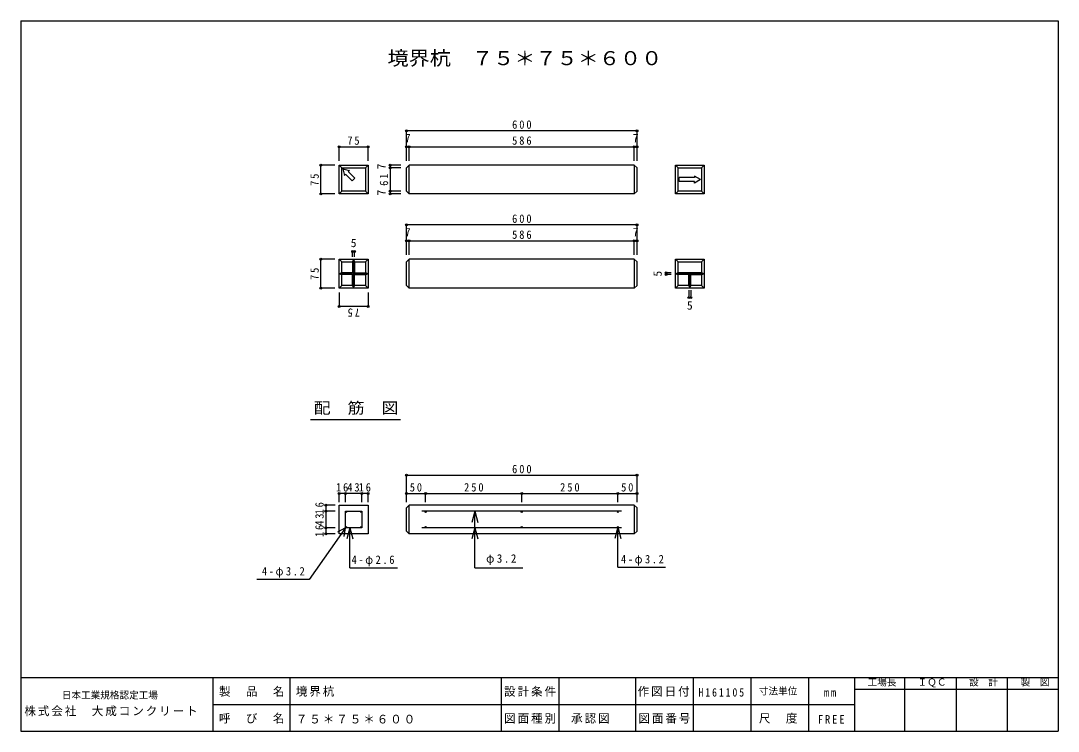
# Model space of a CAD drawing. Units: millimetres, scale not verified. Extents: x -1350 to 1350, y -950 to 900.
import ezdxf
from ezdxf.enums import TextEntityAlignment as Align

# ---------------------------------------------------------------- set-up
doc = ezdxf.new("R2010")
doc.units = ezdxf.units.MM
doc.header["$LTSCALE"] = 10
doc.header["$PDMODE"] = 32
doc.header["$PDSIZE"] = 5
for name, color, linetype in [('0-1', 7, 'Continuous'), ('0-2', 4, 'Continuous'), ('0-F', 7, 'Continuous'), ('F-0', 2, 'Continuous')]:
    doc.layers.add(name, color=color, linetype=linetype)
doc.styles.add('ＭＳ ゴシック', font='')
doc.styles.get('ＭＳ ゴシック').set_extended_font_data('MS Gothic')

msp = doc.modelspace()

# ---------------------------------------------------------------- linework, layer by layer
at = {"layer": '0-1'}
for p, q in [((-521.25, 523.93), (-514.25, 516.93)), ((-514.25, 455.93), (-514.25, 516.93)), ((-514.25, 516.93), (-453.25, 516.93)), ((-512.13, 514.81), (-494.75, 510.15)), ((-512.13, 514.81), (-507.47, 497.42)), ((-446.25, 523.93), (-453.25, 516.93)), ((-453.25, 516.93), (-453.25, 455.93)), ((-346.25, 455.93), (-346.25, 516.93)), ((246.75, 523.93), (-339.25, 523.93)), ((246.75, 523.93), (246.75, 448.93)), ((246.75, 523.93), (253.75, 516.93)), ((253.75, 455.93), (253.75, 516.93)), ((353.75, 523.93), (360.75, 516.93)), ((360.75, 455.93), (360.75, 516.93)), ((360.75, 516.93), (421.75, 516.93)), ((428.75, 523.93), (421.75, 516.93)), ((421.75, 516.93), (421.75, 455.93)), ((-507.47, 497.42), (-504.65, 500.25)), ((-504.65, 500.25), (-487.29, 482.89)), ((-494.75, 510.15), (-497.58, 507.32)), ((-497.58, 507.32), (-480.22, 489.96)), ((-480.22, 489.96), (-487.29, 482.89)), ((363.75, 481.43), (363.75, 491.43)), ((403.16, 491.43), (363.75, 491.43)), ((403.16, 495.43), (403.16, 491.43)), ((418.75, 486.43), (403.16, 495.43)), ((418.75, 486.43), (403.16, 477.43)), ((403.16, 481.43), (363.75, 481.43)), ((403.16, 477.43), (403.16, 481.43)), ((-514.25, 455.93), (-521.25, 448.93)), ((-453.25, 455.93), (-514.25, 455.93)), ((-453.25, 455.93), (-446.25, 448.93)), ((-346.25, 455.93), (-339.25, 448.93)), ((246.75, 448.93), (-339.25, 448.93)), ((253.75, 455.93), (246.75, 448.93)), ((360.75, 455.93), (353.75, 448.93)), ((421.75, 455.93), (360.75, 455.93)), ((421.75, 455.93), (428.75, 448.93)), ((-521.25, 278.93), (-514.25, 271.93)), ((-483.75, 278.93), (-486.25, 271.93)), ((-483.75, 278.93), (-483.75, 203.93)), ((-483.75, 278.93), (-481.25, 271.93)), ((-481.25, 271.93), (-481.25, 243.93)), ((-481.25, 271.93), (-453.25, 271.93)), ((-446.25, 278.93), (-453.25, 271.93)), ((-453.25, 271.93), (-453.25, 243.93)), ((-346.25, 210.93), (-346.25, 271.93)), ((246.75, 278.93), (-339.25, 278.93)), ((246.75, 278.93), (246.75, 203.93)), ((246.75, 278.93), (253.75, 271.93)), ((253.75, 210.93), (253.75, 271.93)), ((353.75, 278.93), (360.75, 271.93)), ((360.75, 243.93), (360.75, 271.93)), ((428.75, 278.93), (421.75, 271.93)), ((-481.25, 243.93), (-453.25, 243.93)), ((421.75, 243.93), (360.75, 243.93)), ((-521.25, 241.43), (-446.25, 241.43)), ((-486.25, 238.93), (-514.25, 238.93)), ((-486.25, 210.93), (-486.25, 238.93)), ((-481.25, 210.93), (-481.25, 238.93)), ((353.75, 241.43), (428.75, 241.43)), ((388.75, 238.93), (360.75, 238.93)), ((388.75, 210.93), (388.75, 238.93)), ((391.25, 241.43), (391.25, 203.93)), ((393.75, 210.93), (393.75, 238.93)), ((-514.25, 210.93), (-521.25, 203.93)), ((-453.25, 210.93), (-481.25, 210.93)), ((-453.25, 210.93), (-446.25, 203.93)), ((-346.25, 210.93), (-339.25, 203.93)), ((246.75, 203.93), (-339.25, 203.93)), ((253.75, 210.93), (246.75, 203.93)), ((360.75, 210.93), (353.75, 203.93)), ((421.75, 210.93), (393.75, 210.93)), ((421.75, 210.93), (428.75, 203.93)), ((-346.25, -429.07), (-346.25, -368.07)), ((246.75, -361.07), (-339.25, -361.07)), ((246.75, -361.07), (246.75, -436.07)), ((246.75, -361.07), (253.75, -368.07)), ((253.75, -429.07), (253.75, -368.07)), ((-346.25, -429.07), (-339.25, -436.07)), ((253.75, -429.07), (246.75, -436.07)), ((246.75, -436.07), (-339.25, -436.07))]:
    msp.add_line(p, q, dxfattribs=at)
at = {"layer": '0-1', "color": 2}
for p, q in [((-505.25, -420.07), (-505.25, -377.07)), ((-505.25, -377.07), (-462.25, -377.07)), ((-462.25, -377.07), (-462.25, -420.07)), ((213.75, -377.07), (-306.25, -377.07)), ((-462.25, -420.07), (-505.25, -420.07)), ((213.75, -420.07), (-306.25, -420.07))]:
    msp.add_line(p, q, dxfattribs=at)
at = {"layer": '0-1', "color": 4}
for p, q in [((-505.02, -420.1), (-525.84, -431.42)), ((-505.37, -419.86), (-508.86, -443.3))]:
    msp.add_line(p, q, dxfattribs=at)
at = {"layer": '0-1'}
for points in [[(-521.25, 523.93), (-446.25, 523.93), (-446.25, 448.93), (-521.25, 448.93)], [(353.75, 523.93), (428.75, 523.93), (428.75, 448.93), (353.75, 448.93)], [(-521.25, 278.93), (-446.25, 278.93), (-446.25, 203.93), (-521.25, 203.93)], [(353.75, 278.93), (428.75, 278.93), (428.75, 203.93), (353.75, 203.93)], [(-521.25, -436.07), (-521.25, -361.07), (-446.25, -361.07), (-446.25, -436.07)]]:
    msp.add_lwpolyline(points, close=True, dxfattribs=at)
for points in [[(-339.25, 448.93), (-339.25, 523.93), (-346.25, 516.93)], [(-514.25, 271.93), (-486.25, 271.93), (-486.25, 243.93)], [(-486.25, 243.93), (-514.25, 243.93), (-514.25, 271.93)], [(-339.25, 203.93), (-339.25, 278.93), (-346.25, 271.93)], [(360.75, 271.93), (421.75, 271.93), (421.75, 243.93)], [(-514.25, 243.93), (-521.25, 241.43), (-514.25, 238.93)], [(-453.25, 238.93), (-446.25, 241.43), (-453.25, 243.93)], [(360.75, 243.93), (353.75, 241.43), (360.75, 238.93)], [(421.75, 238.93), (428.75, 241.43), (421.75, 243.93)], [(-486.25, 210.93), (-514.25, 210.93), (-514.25, 238.93)], [(-481.25, 238.93), (-453.25, 238.93), (-453.25, 210.93)], [(388.75, 210.93), (360.75, 210.93), (360.75, 238.93)], [(393.75, 238.93), (421.75, 238.93), (421.75, 210.93)], [(-486.25, 210.93), (-483.75, 203.93), (-481.25, 210.93)], [(388.75, 210.93), (391.25, 203.93), (393.75, 210.93)], [(-339.25, -436.07), (-339.25, -361.07), (-346.25, -368.07)]]:
    msp.add_lwpolyline(points, dxfattribs=at)
at = {"layer": '0-1', "color": 4}
msp.add_lwpolyline([(-505.25, -420.07), (-599.55, -554.85), (-735.42, -554.85)], dxfattribs=at)
at = {"layer": '0-1', "color": 2}
for centre in [(-503.65, -378.67), (-463.85, -378.67), (-503.65, -418.47), (-463.85, -418.47)]:
    msp.add_circle(centre, 1.6, dxfattribs=at)
at = {"layer": '0-2'}
for p, q in [((253.75, 613.42), (-346.25, 613.42)), ((-346.25, 535.18), (-346.25, 613.42)), ((253.75, 535.18), (253.75, 613.42)), ((-521.25, 571.78), (-446.25, 571.78)), ((-521.25, 535.18), (-521.25, 571.78)), ((-446.25, 535.18), (-446.25, 571.78)), ((-346.25, 571.78), (-339.25, 571.78)), ((-346.25, 535.18), (-346.25, 571.78)), ((253.75, 535.18), (253.75, 571.78)), ((-569.1, 448.93), (-569.1, 523.93)), ((-532.51, 523.93), (-569.1, 523.93)), ((-388.67, 523.93), (-388.67, 516.93)), ((-360.91, 523.93), (-388.67, 523.93)), ((-532.51, 448.93), (-569.1, 448.93)), ((-360.91, 448.93), (-388.67, 448.93)), ((253.75, 368.42), (-346.25, 368.42)), ((-346.25, 290.18), (-346.25, 368.42)), ((253.75, 290.18), (253.75, 368.42)), ((-346.25, 326.78), (-339.25, 326.78)), ((-346.25, 290.18), (-346.25, 326.78)), ((253.75, 290.18), (253.75, 326.78)), ((-486.25, 298.87), (-481.25, 298.87)), ((-486.25, 284.98), (-486.25, 298.87)), ((-481.25, 284.98), (-481.25, 298.87)), ((-569.1, 203.93), (-569.1, 278.93)), ((-532.51, 278.93), (-569.1, 278.93)), ((329.65, 243.93), (329.65, 238.93)), ((342.31, 243.93), (329.65, 243.93)), ((342.31, 238.93), (329.65, 238.93)), ((-532.51, 203.93), (-569.1, 203.93)), ((-521.25, 192.67), (-521.25, 156.08)), ((-446.25, 192.67), (-446.25, 156.08)), ((388.75, 198.18), (388.75, 179.05)), ((393.75, 198.18), (393.75, 179.05)), ((388.75, 179.05), (393.75, 179.05)), ((-446.25, 156.08), (-521.25, 156.08)), ((-346.25, -283.51), (253.75, -283.51)), ((-346.25, -353.69), (-346.25, -283.51)), ((253.75, -353.69), (253.75, -283.51)), ((-521.25, -353.69), (-521.25, -331.08)), ((-446.25, -331.08), (-462.25, -331.08)), ((-446.25, -353.69), (-446.25, -331.08)), ((-346.25, -331.08), (-296.25, -331.08)), ((-346.25, -353.69), (-346.25, -331.08)), ((253.75, -353.69), (253.75, -331.08)), ((-556.28, -361.07), (-556.28, -377.07)), ((-531.48, -361.07), (-556.28, -361.07)), ((-168.12, -377.07), (-175.89, -406.05)), ((-493.91, -420.31), (-501.67, -449.29)), ((-493.91, -524.42), (-493.91, -420.07)), ((-493.91, -420.31), (-486.15, -449.29)), ((-168.12, -420.07), (-175.89, -449.05)), ((-168.12, -420.07), (-160.36, -449.05)), ((203.55, -418.81), (195.78, -447.78)), ((203.55, -522.92), (203.55, -418.56)), ((203.55, -418.81), (211.31, -447.78)), ((-531.48, -436.07), (-556.28, -436.07)), ((-493.91, -524.42), (-369.42, -524.42)), ((-168.12, -524.18), (-43.63, -524.18)), ((203.55, -522.92), (328.04, -522.92))]:
    msp.add_line(p, q, dxfattribs=at)
at = {"layer": '0-2', "color": 2}
msp.add_line((-596.29, -138.36), (-361.64, -138.36), dxfattribs=at)
at = {"layer": '0-2'}
for points in [[(-339.25, 535.18), (-339.25, 571.78), (246.75, 571.78)], [(246.75, 535.18), (246.75, 571.78), (253.75, 571.78)], [(-360.91, 516.93), (-388.67, 516.93), (-388.67, 455.93)], [(-360.91, 455.93), (-388.67, 455.93), (-388.67, 448.93)], [(-339.25, 290.18), (-339.25, 326.78), (246.75, 326.78)], [(246.75, 290.18), (246.75, 326.78), (253.75, 326.78)], [(-505.25, -353.69), (-505.25, -331.08), (-521.25, -331.08)], [(-462.25, -353.69), (-462.25, -331.08), (-505.25, -331.08)], [(-296.25, -353.69), (-296.25, -331.08), (-46.25, -331.08)], [(-46.25, -353.69), (-46.25, -331.08), (203.75, -331.08)], [(203.75, -353.69), (203.75, -331.08), (253.75, -331.08)], [(-531.48, -377.07), (-556.28, -377.07), (-556.28, -420.07)], [(-168.12, -524.18), (-168.12, -377.07), (-160.36, -406.05)], [(-531.48, -420.07), (-556.28, -420.07), (-556.28, -436.07)]]:
    msp.add_lwpolyline(points, dxfattribs=at)
at = {"layer": '0-2', "color": 2}
for centre in [(-296.25, -378.57), (-46.25, -378.57), (203.75, -378.57), (-296.25, -418.57), (-46.25, -418.57), (203.75, -418.57)]:
    msp.add_circle(centre, 1.5, dxfattribs=at)
at = {"layer": '0-2'}
for p in [(-346.25, 613.42), (253.75, 613.42), (-521.25, 571.78), (-446.25, 571.78), (-346.25, 571.78), (-339.25, 571.78), (246.75, 571.78), (253.75, 571.78), (-569.1, 523.93), (-388.67, 523.93), (-388.67, 516.93), (-569.1, 448.93), (-388.67, 455.93), (-388.67, 448.93), (-346.25, 368.42), (253.75, 368.42), (-346.25, 326.78), (-339.25, 326.78), (246.75, 326.78), (253.75, 326.78), (-486.25, 298.87), (-481.25, 298.87), (-569.1, 278.93), (329.65, 243.93), (329.65, 238.93), (-569.1, 203.93), (388.75, 179.05), (393.75, 179.05), (-521.25, 156.08), (-446.25, 156.08), (-346.25, -283.51), (253.75, -283.51), (-521.25, -331.08), (-505.25, -331.08), (-462.25, -331.08), (-446.25, -331.08), (-346.25, -331.08), (-296.25, -331.08), (-46.25, -331.08), (203.75, -331.08), (253.75, -331.08), (-556.28, -361.07), (-556.28, -377.07), (-556.28, -420.07), (-556.28, -436.07)]:
    msp.add_point(p, dxfattribs=at)
at = {"layer": 'F-0'}
for p, q in [((-1350, 900), (-1350, -950)), ((-1350, 900), (1350, 900)), ((1350, 900), (1350, -950)), ((-1350, -810), (1350, -810)), ((-850, -810), (-850, -950)), ((-650, -810), (-650, -950)), ((-100, -810), (-100, -950)), ((50, -810), (50, -950)), ((250, -810), (250, -950)), ((400, -810), (400, -950)), ((550, -810), (550, -950)), ((700, -810), (700, -950)), ((820, -810), (820, -950)), ((950, -810), (950, -950)), ((1084, -810), (1084, -950)), ((1217, -810), (1217, -950)), ((820, -840), (1350, -840)), ((-850, -880), (820, -880)), ((-1350, -950), (1350, -950))]:
    msp.add_line(p, q, dxfattribs=at)

# ---------------------------------------------------------------- texts
at = {"layer": '0-2', "color": 3, "style": 'ＭＳ ゴシック', "width": 1.1}
msp.add_text('境界杭\u3000７５＊７５＊６００', height=36.66, dxfattribs=at).set_placement((-395.62, 773.28), align=Align.BOTTOM_LEFT)
at = {"layer": '0-2', "color": 7, "style": 'ＭＳ ゴシック'}
for s, p in [('7', (-350.25, 576.78)), ('7', (242.75, 576.78)), ('7', (-350.25, 331.78)), ('7', (242.75, 331.78)), ('5', (-491.25, 303.87)), ('5', (383.75, 141.11))]:
    msp.add_text(s, height=21.99, dxfattribs=at).set_placement(p, align=Align.BOTTOM_LEFT)
for s, p in [('7', (-393.67, 512.93)), ('7', (-393.67, 444.93)), ('5', (324.65, 233.93))]:
    msp.add_text(s, height=21.99, rotation=90, dxfattribs=at).set_placement(p, align=Align.BOTTOM_LEFT)
at = {"layer": '0-2', "color": 7, "style": 'ＭＳ ゴシック', "width": 1.1}
msp.add_text('配\u3000筋\u3000図', height=29.33, dxfattribs=at).set_placement((-587.44, -131.72), align=Align.BOTTOM_LEFT)
at = {"layer": '0-2', "color": 7, "char_height": 21.99, "attachment_point": 7, "style": 'ＭＳ ゴシック'}
for s, insert in [('\\T1.38;\\W0.9;600', (-71.25, 618.42)), ('\\T1.36;\\W0.9;75', (-500, 576.78)), ('\\T1.38;\\W0.9;586', (-71.25, 576.78)), ('\\T1.38;\\W0.9;600', (-71.25, 373.42)), ('\\T1.38;\\W0.9;586', (-71.25, 331.78)), ('\\T1.38;\\W0.9;600', (-71.25, -278.51)), ('\\T1.36;\\W0.9;16', (-529.5, -326.08)), ('\\T1.36;\\W0.9;43', (-500, -326.08)), ('\\T1.36;\\W0.9;16', (-470.5, -326.08)), ('\\T1.36;\\W0.9;50', (-337.5, -326.08)), ('\\T1.38;\\W0.9;250', (-196.25, -326.08)), ('\\T1.38;\\W0.9;250', (53.75, -326.08)), ('\\T1.36;\\W0.9;50', (212.5, -326.08)), ('\\T1.29;\\W0.95;φ3.2', (-138.96, -517.08))]:
    msp.add_mtext(s, dxfattribs=dict(at, insert=insert))
for s, insert, rotation in [('\\T1.36;\\W0.9;75', (-574.1, 470.18), 90), ('\\T1.36;\\W0.9;61', (-393.67, 470.18), 90), ('\\T1.36;\\W0.9;75', (-574.1, 225.18), 90), ('\\T1.36;\\W0.9;75', (-467.5, 151.08), 180), ('\\T1.36;\\W0.9;16', (-561.28, -385.32), 90), ('\\T1.36;\\W0.9;43', (-561.28, -414.82), 90), ('\\T1.36;\\W0.9;16', (-561.28, -444.32), 90)]:
    msp.add_mtext(s, dxfattribs=dict(at, insert=insert, rotation=rotation))
at = {"layer": '0-F', "char_height": 21.99, "attachment_point": 7, "style": 'ＭＳ ゴシック'}
for s, insert in [('\\T1.32;\\W0.9;4-φ2.6', (-489.04, -520.25)), ('\\T1.32;\\W0.9;4-φ3.2', (211.99, -518.81)), ('\\T1.32;\\W0.9;4-φ3.2', (-722.4, -550.23))]:
    msp.add_mtext(s, dxfattribs=dict(at, insert=insert))
at = {"layer": 'F-0', "color": 4, "style": 'ＭＳ ゴシック'}
for s, p in [('寸法単位', (570.88, -860)), ('工場長', (853.95, -836.76)), ('ＩＱＣ', (983.95, -836.76)), ('設\u3000計', (1117.95, -836.76)), ('製\u3000図', (1251.95, -836.76)), ('日本工業規格認定工場', (-1243.11, -870.61))]:
    msp.add_text(s, height=18.33, dxfattribs=at).set_placement(p, align=Align.BOTTOM_LEFT)
at = {"layer": 'F-0', "color": 7, "char_height": 21.99, "attachment_point": 7, "style": 'ＭＳ ゴシック'}
for s, insert in [('\\T1.17;製\u3000品\u3000名', (-834.17, -860)), ('\\T1.17;境界杭', (-634.17, -860)), ('\\T1.17;設計条件', (-92.05, -860)), ('\\T1.17;作図日付', (255.36, -860)), ('\\T1.39;\\W0.85;H161105', (413.79, -860)), ('\\T1.36;\\W0.9;mm', (740.15, -860)), ('\\T1.17;株式会社\u3000大成コンクリート', (-1340.61, -911.02)), ('\\T1.17;呼\u3000び\u3000名', (-834.17, -930)), ('\\T1.17;７５＊７５＊６００', (-634.17, -930)), ('\\T1.17;図面種別', (-92.05, -930)), ('\\T1.17;承認図', (82.19, -930)), ('\\T1.17;図面番号', (257.38, -930)), ('\\T1.17;尺\u3000度', (570.88, -930)), ('\\T1.38;\\W0.9;FREE', (724.6, -930))]:
    msp.add_mtext(s, dxfattribs=dict(at, insert=insert))

doc.saveas('drawing.dxf')
